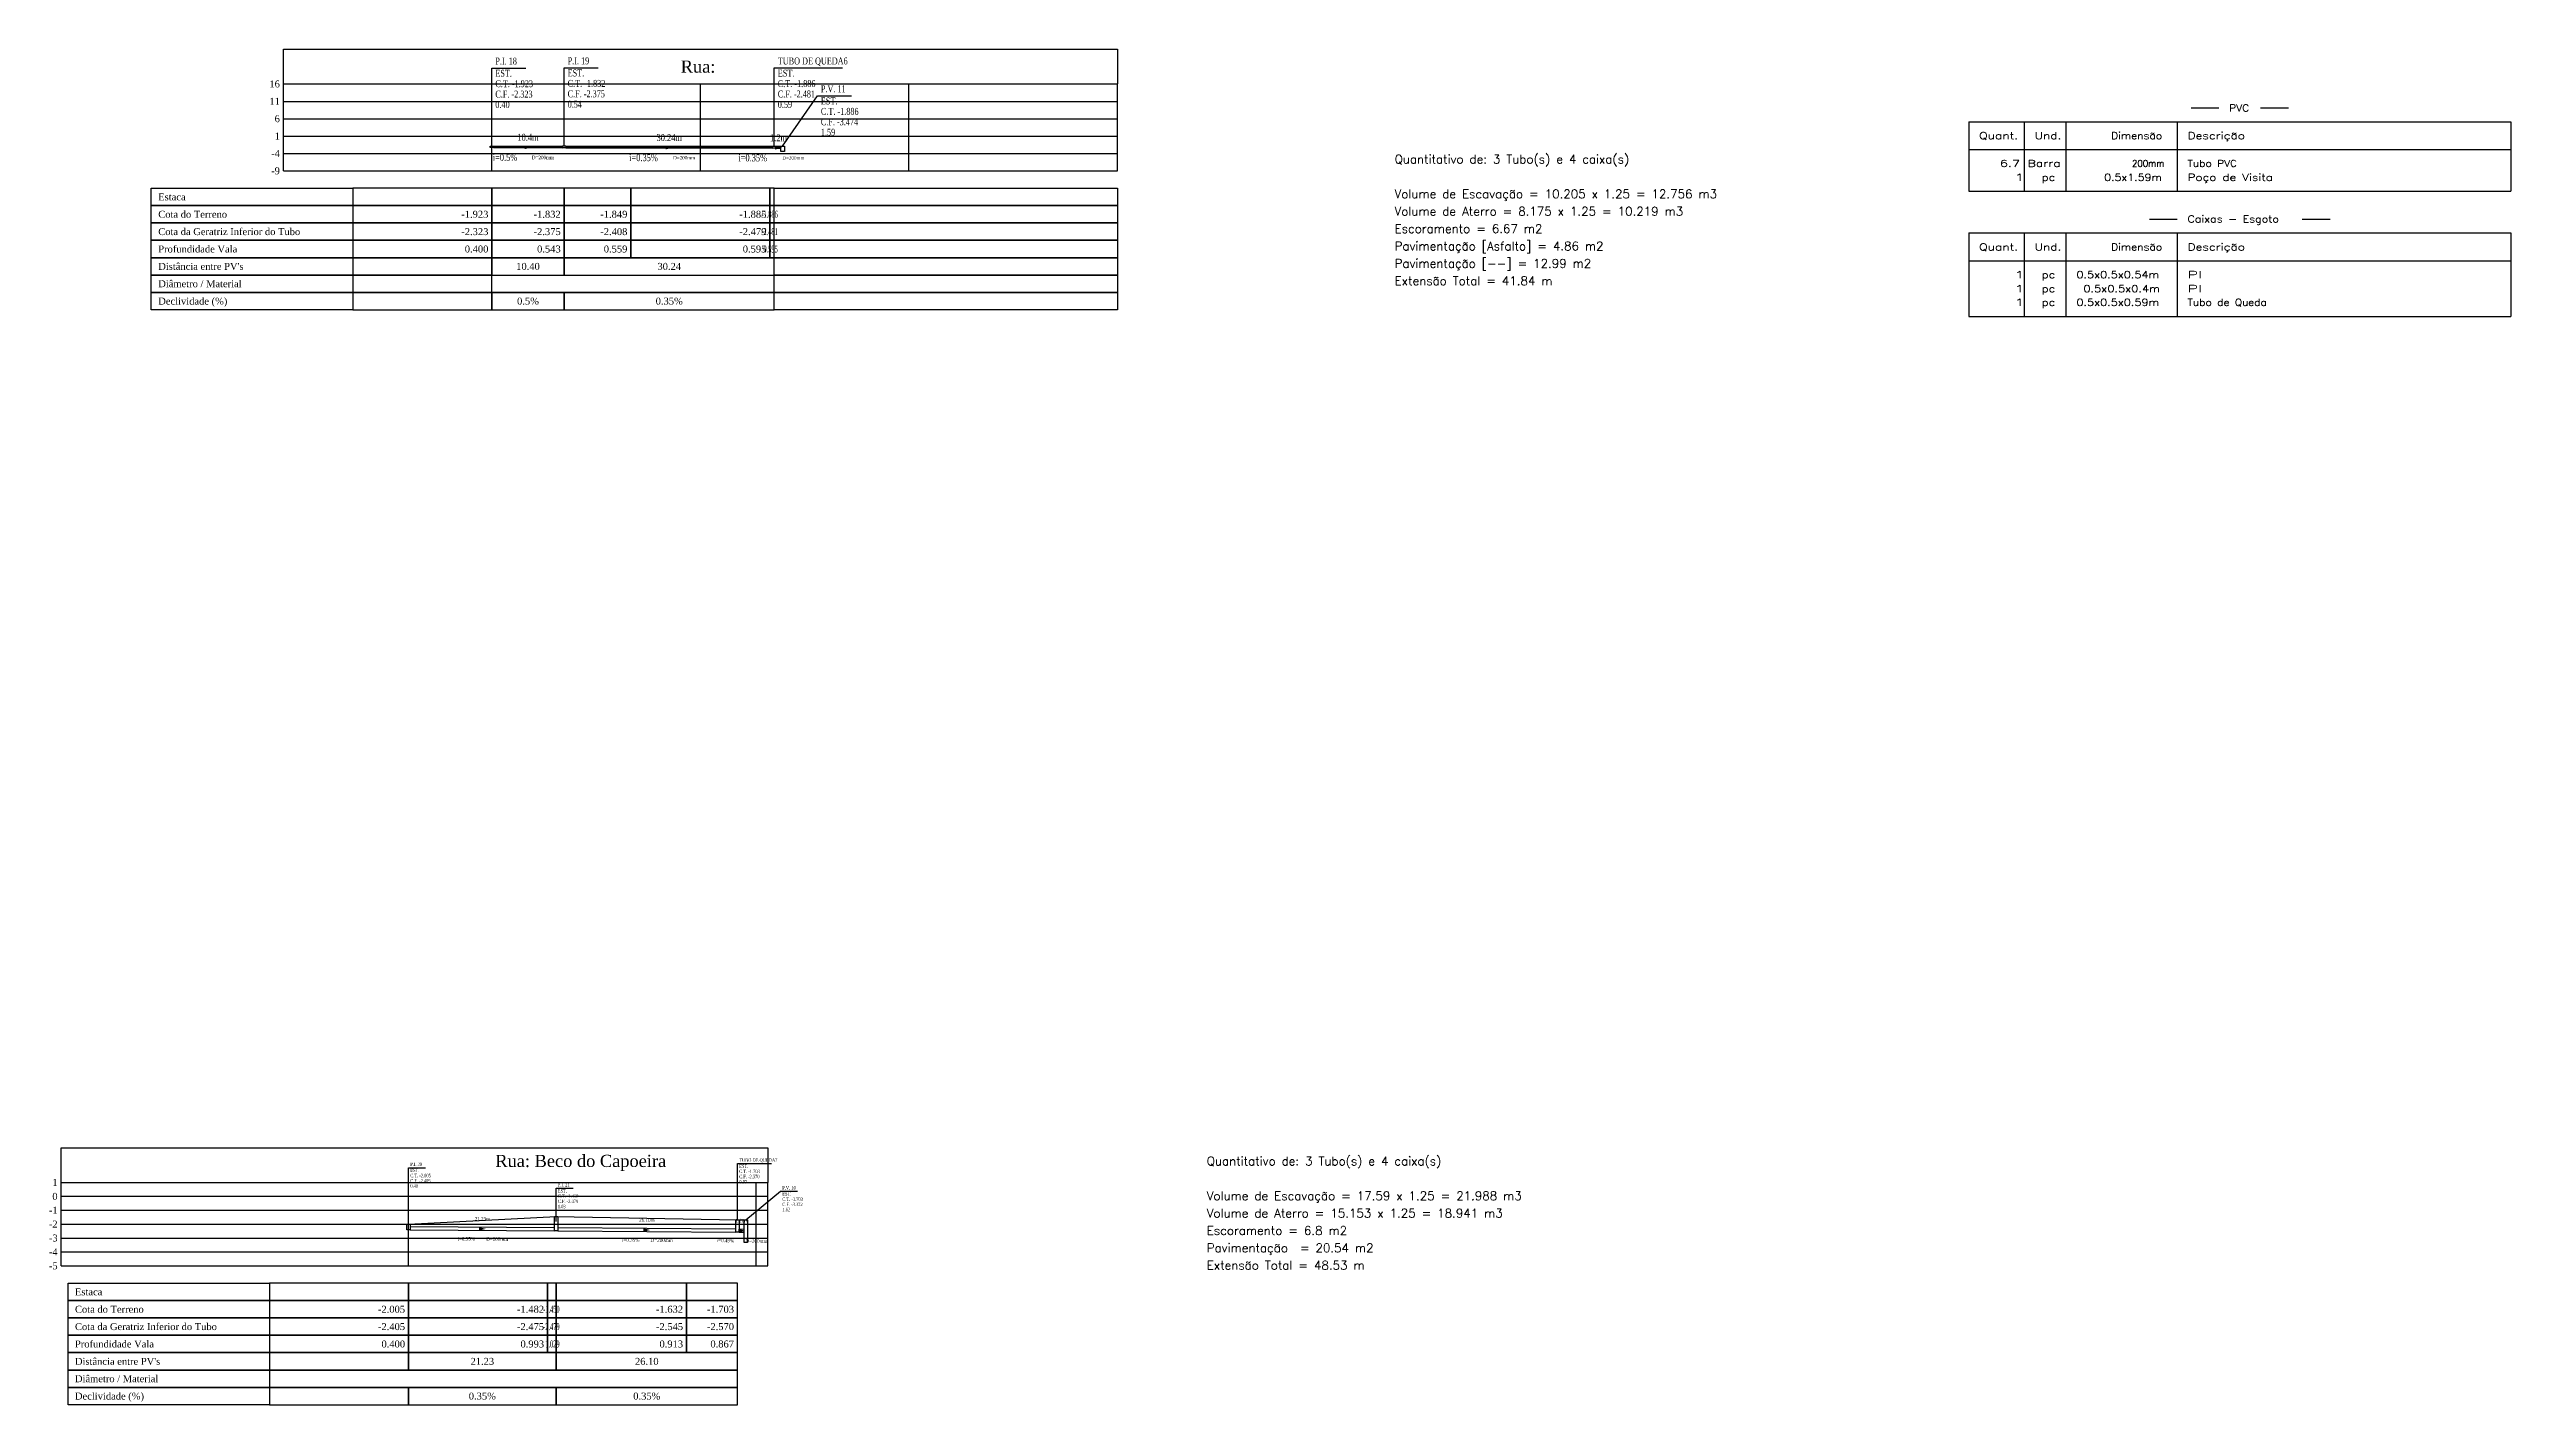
# Model space of a CAD drawing. Extents: x -44 to 14114764, y -20 to 289527804.
# Drawn here: x 359154.9 to 359509.1, y 7351194.4 to 7351389.5 of the extents above; entities that cross this region are included whole.
import ezdxf
from ezdxf.enums import TextEntityAlignment as Align

# ---------------------------------------------------------------- set-up
doc = ezdxf.new("R2010")
doc.units = 0
for name, color, linetype in [('Layer2', 7, 'Continuous'), ('LISTAGEM_LINHA', 7, 'Continuous'), ('LISTAGEM_TEXTO', 7, 'Continuous'), ('PS_IND_COMPRIMENTO', 7, 'Continuous'), ('PS_IND_DIAMETRO', 7, 'Continuous'), ('PS_IND_FLUXO', 3, 'Continuous'), ('PS_IND_INCLINACAO', 7, 'Continuous'), ('PS_PERFIL_CAIXAS', 7, 'Continuous'), ('PS_PERFIL_COTA_LIN', 7, 'Continuous'), ('PS_PERFIL_COTA_TXT', 5, 'Continuous'), ('PS_PERFIL_GRADE', 8, 'Continuous'), ('PS_PERFIL_TERRENO', 3, 'Continuous'), ('PS_PERFIL_TITULOS', 5, 'Continuous'), ('PS_PERFIL_TUBO', 7, 'Continuous'), ('PS_PONTOS_IDENTIFICACAO_LIN', 7, 'Continuous'), ('PS_PONTOS_IDENTIFICACAO_TXT', 7, 'Continuous')]:
    doc.layers.add(name, color=color, linetype=linetype)
doc.styles.add('ROMANS', font='ROMANS.shx', dxfattribs={"height": 2})
doc.styles.get("Standard").update_dxf_attribs({"font": 'times.ttf'})

# ---------------------------------------------------------------- blocks, each defined once
blk = doc.blocks.new('*U1879')
at = {"layer": 'PS_PERFIL_GRADE', "linetype": 'Continuous'}
for p, q in [((0, 0), (0, 12.5)), ((0, 12.5), (120, 12.5)), ((30, 0), (30, 12.5)), ((60, 0), (60, 12.5)), ((90, 0), (90, 12.5)), ((120, 0), (120, 12.5)), ((0, 10), (120, 10)), ((0, 7.5), (120, 7.5)), ((0, 5), (120, 5)), ((0, 2.5), (120, 2.5)), ((0, 0), (120, 0))]:
    blk.add_line(p, q, dxfattribs=at)
blk.add_lwpolyline([(0, 12.5), (0, 17.5), (120, 17.5), (120, 12.5)], dxfattribs=at)
at = {"layer": 'PS_PERFIL_GRADE'}
for s, p in [('16', (-0.5, 12.5)), ('11', (-0.5, 10)), ('6', (-0.5, 7.5)), ('1', (-0.5, 5)), ('-4', (-0.5, 2.5)), ('-9', (-0.5, 0))]:
    blk.add_text(s, height=1, dxfattribs=at).set_placement(p, align=Align.MIDDLE_RIGHT)

msp = doc.modelspace()

# ---------------------------------------------------------------- linework, layer by layer
at = {"layer": 'LISTAGEM_LINHA'}
for p, q in [((359463.058, 7351381.07), (359467.058, 7351381.07)), ((359473.058, 7351381.07), (359477.058, 7351381.07)), ((359431.058, 7351379.07), (359509.058, 7351379.07)), ((359431.058, 7351379.07), (359431.058, 7351369.07)), ((359439.058, 7351379.07), (359439.058, 7351369.07)), ((359445.058, 7351379.07), (359445.058, 7351369.07)), ((359461.058, 7351379.07), (359461.058, 7351369.07)), ((359509.058, 7351379.07), (359509.058, 7351369.07)), ((359431.058, 7351375.07), (359509.058, 7351375.07)), ((359431.058, 7351369.07), (359509.058, 7351369.07)), ((359431.058, 7351363.07), (359509.058, 7351363.07)), ((359431.058, 7351363.07), (359431.058, 7351351.07)), ((359439.058, 7351363.07), (359439.058, 7351351.07)), ((359445.058, 7351363.07), (359445.058, 7351351.07)), ((359457.058, 7351365.07), (359461.058, 7351365.07)), ((359461.058, 7351363.07), (359461.058, 7351351.07)), ((359479.058, 7351365.07), (359483.058, 7351365.07)), ((359509.058, 7351363.07), (359509.058, 7351351.07)), ((359431.058, 7351359.07), (359509.058, 7351359.07)), ((359431.058, 7351351.07), (359509.058, 7351351.07))]:
    msp.add_line(p, q, dxfattribs=at)
at = {"layer": 'PS_IND_FLUXO'}
for points in [[(359223.265, 7351375.39, 0.5, 0, 0), (359224.265, 7351375.388, 0, 0, 0)], [(359243.586, 7351375.35, 0.5, 0, 0), (359244.586, 7351375.349, 0, 0, 0)], [(359259.304, 7351375.323, 0.5, 0, 0), (359260.304, 7351375.32, 0, 0, 0)], [(359216.692, 7351219.751, 0.5, 0, 0), (359217.692, 7351219.744, 0, 0, 0)], [(359240.357, 7351219.585, 0.5, 0, 0), (359241.357, 7351219.578, 0, 0, 0)], [(359254.007, 7351219.493, 0.5, 0, 0), (359255.007, 7351219.476, 0, 0, 0)]]:
    msp.add_lwpolyline(points, format="xyseb", dxfattribs=at)
at = {"layer": 'PS_PERFIL_CAIXAS', "linetype": 'Continuous'}
for points in [[(359218.313, 7351375.552), (359218.813, 7351375.552), (359218.813, 7351375.352), (359218.313, 7351375.352)], [(359228.717, 7351375.598), (359229.217, 7351375.598), (359229.217, 7351375.326), (359228.717, 7351375.326)], [(359258.954, 7351375.57), (359259.454, 7351375.57), (359259.454, 7351375.273), (359258.954, 7351375.273)], [(359260.154, 7351375.57), (359260.654, 7351375.57), (359260.654, 7351374.777), (359260.154, 7351374.777)], [(359206.327, 7351220.422), (359206.827, 7351220.422), (359206.827, 7351219.622), (359206.327, 7351219.622)], [(359227.557, 7351221.531), (359228.057, 7351221.531), (359228.057, 7351219.473), (359227.557, 7351219.473)], [(359253.657, 7351221.025), (359254.157, 7351221.025), (359254.157, 7351219.291), (359253.657, 7351219.291)], [(359254.857, 7351221.025), (359255.357, 7351221.025), (359255.357, 7351217.786), (359254.857, 7351217.786)]]:
    msp.add_lwpolyline(points, close=True, dxfattribs=at)
at = {"layer": 'PS_PERFIL_COTA_LIN', "linetype": 'Continuous'}
for points in [[(359198.563, 7351369.513), (359198.563, 7351367.013), (359169.563, 7351367.013), (359169.563, 7351369.513)], [(359198.563, 7351369.513), (359198.563, 7351367.013), (359218.563, 7351367.013), (359218.563, 7351369.513)], [(359218.563, 7351369.513), (359218.563, 7351367.013), (359228.967, 7351367.013), (359228.967, 7351369.513)], [(359228.967, 7351369.513), (359228.967, 7351367.013), (359238.563, 7351367.013), (359238.563, 7351369.513)], [(359238.563, 7351369.513), (359238.563, 7351367.013), (359258.563, 7351367.013), (359258.563, 7351369.513)], [(359258.563, 7351369.513), (359258.563, 7351367.013), (359259.204, 7351367.013), (359259.204, 7351369.513)], [(359308.563, 7351369.513), (359308.563, 7351367.013), (359259.204, 7351367.013), (359259.204, 7351369.513)], [(359198.563, 7351367.013), (359198.563, 7351364.513), (359169.563, 7351364.513), (359169.563, 7351367.013)], [(359198.563, 7351367.013), (359198.563, 7351364.513), (359218.563, 7351364.513), (359218.563, 7351367.013)], [(359218.563, 7351367.013), (359218.563, 7351364.513), (359228.967, 7351364.513), (359228.967, 7351367.013)], [(359228.967, 7351367.013), (359228.967, 7351364.513), (359238.563, 7351364.513), (359238.563, 7351367.013)], [(359238.563, 7351367.013), (359238.563, 7351364.513), (359258.563, 7351364.513), (359258.563, 7351367.013)], [(359258.563, 7351367.013), (359258.563, 7351364.513), (359259.204, 7351364.513), (359259.204, 7351367.013)], [(359308.563, 7351367.013), (359308.563, 7351364.513), (359259.204, 7351364.513), (359259.204, 7351367.013)], [(359198.563, 7351364.513), (359198.563, 7351362.013), (359169.563, 7351362.013), (359169.563, 7351364.513)], [(359198.563, 7351362.013), (359198.563, 7351359.513), (359169.563, 7351359.513), (359169.563, 7351362.013)], [(359198.563, 7351364.513), (359198.563, 7351362.013), (359218.563, 7351362.013), (359218.563, 7351364.513)], [(359198.563, 7351362.013), (359198.563, 7351359.513), (359218.563, 7351359.513), (359218.563, 7351362.013)], [(359218.563, 7351364.513), (359218.563, 7351362.013), (359228.967, 7351362.013), (359228.967, 7351364.513)], [(359218.563, 7351362.013), (359218.563, 7351359.513), (359228.967, 7351359.513), (359228.967, 7351362.013)], [(359228.967, 7351364.513), (359228.967, 7351362.013), (359238.563, 7351362.013), (359238.563, 7351364.513)], [(359228.967, 7351362.013), (359228.967, 7351359.513), (359238.563, 7351359.513), (359238.563, 7351362.013)], [(359238.563, 7351364.513), (359238.563, 7351362.013), (359258.563, 7351362.013), (359258.563, 7351364.513)], [(359238.563, 7351362.013), (359238.563, 7351359.513), (359258.563, 7351359.513), (359258.563, 7351362.013)], [(359258.563, 7351364.513), (359258.563, 7351362.013), (359259.204, 7351362.013), (359259.204, 7351364.513)], [(359258.563, 7351362.013), (359258.563, 7351359.513), (359259.204, 7351359.513), (359259.204, 7351362.013)], [(359308.563, 7351364.513), (359308.563, 7351362.013), (359259.204, 7351362.013), (359259.204, 7351364.513)], [(359308.563, 7351362.013), (359308.563, 7351359.513), (359259.204, 7351359.513), (359259.204, 7351362.013)], [(359198.563, 7351359.513), (359198.563, 7351357.013), (359169.563, 7351357.013), (359169.563, 7351359.513)], [(359198.563, 7351359.513), (359198.563, 7351357.013), (359218.563, 7351357.013), (359218.563, 7351359.513)], [(359218.563, 7351359.513), (359218.563, 7351357.013), (359228.967, 7351357.013), (359228.967, 7351359.513)], [(359228.967, 7351359.513), (359228.967, 7351357.013), (359259.204, 7351357.013), (359259.204, 7351359.513)], [(359308.563, 7351359.513), (359308.563, 7351357.013), (359259.204, 7351357.013), (359259.204, 7351359.513)], [(359198.563, 7351357.013), (359198.563, 7351354.513), (359169.563, 7351354.513), (359169.563, 7351357.013)], [(359198.563, 7351357.013), (359198.563, 7351354.513), (359218.563, 7351354.513), (359218.563, 7351357.013)], [(359308.563, 7351357.013), (359308.563, 7351354.513), (359259.204, 7351354.513), (359259.204, 7351357.013)], [(359198.563, 7351354.513), (359198.563, 7351352.013), (359169.563, 7351352.013), (359169.563, 7351354.513)], [(359198.563, 7351354.513), (359198.563, 7351352.013), (359218.563, 7351352.013), (359218.563, 7351354.513)], [(359218.563, 7351354.513), (359218.563, 7351352.013), (359228.967, 7351352.013), (359228.967, 7351354.513)], [(359228.967, 7351354.513), (359228.967, 7351352.013), (359259.204, 7351352.013), (359259.204, 7351354.513)], [(359308.563, 7351354.513), (359308.563, 7351352.013), (359259.204, 7351352.013), (359259.204, 7351354.513)], [(359186.577, 7351211.931), (359186.577, 7351209.431), (359157.577, 7351209.431), (359157.577, 7351211.931)], [(359186.577, 7351209.431), (359186.577, 7351206.931), (359157.577, 7351206.931), (359157.577, 7351209.431)], [(359186.577, 7351211.931), (359186.577, 7351209.431), (359206.577, 7351209.431), (359206.577, 7351211.931)], [(359186.577, 7351209.431), (359186.577, 7351206.931), (359206.577, 7351206.931), (359206.577, 7351209.431)], [(359206.577, 7351211.931), (359206.577, 7351209.431), (359226.577, 7351209.431), (359226.577, 7351211.931)], [(359206.577, 7351209.431), (359206.577, 7351206.931), (359226.577, 7351206.931), (359226.577, 7351209.431)], [(359226.577, 7351211.931), (359226.577, 7351209.431), (359227.807, 7351209.431), (359227.807, 7351211.931)], [(359226.577, 7351209.431), (359226.577, 7351206.931), (359227.807, 7351206.931), (359227.807, 7351209.431)], [(359227.807, 7351211.931), (359227.807, 7351209.431), (359246.577, 7351209.431), (359246.577, 7351211.931)], [(359227.807, 7351209.431), (359227.807, 7351206.931), (359246.577, 7351206.931), (359246.577, 7351209.431)], [(359246.577, 7351211.931), (359246.577, 7351209.431), (359253.907, 7351209.431), (359253.907, 7351211.931)], [(359246.577, 7351209.431), (359246.577, 7351206.931), (359253.907, 7351206.931), (359253.907, 7351209.431)], [(359186.577, 7351206.931), (359186.577, 7351204.431), (359157.577, 7351204.431), (359157.577, 7351206.931)], [(359186.577, 7351206.931), (359186.577, 7351204.431), (359206.577, 7351204.431), (359206.577, 7351206.931)], [(359206.577, 7351206.931), (359206.577, 7351204.431), (359226.577, 7351204.431), (359226.577, 7351206.931)], [(359226.577, 7351206.931), (359226.577, 7351204.431), (359227.807, 7351204.431), (359227.807, 7351206.931)], [(359227.807, 7351206.931), (359227.807, 7351204.431), (359246.577, 7351204.431), (359246.577, 7351206.931)], [(359246.577, 7351206.931), (359246.577, 7351204.431), (359253.907, 7351204.431), (359253.907, 7351206.931)], [(359186.577, 7351204.431), (359186.577, 7351201.931), (359157.577, 7351201.931), (359157.577, 7351204.431)], [(359186.577, 7351204.431), (359186.577, 7351201.931), (359206.577, 7351201.931), (359206.577, 7351204.431)], [(359206.577, 7351204.431), (359206.577, 7351201.931), (359226.577, 7351201.931), (359226.577, 7351204.431)], [(359226.577, 7351204.431), (359226.577, 7351201.931), (359227.807, 7351201.931), (359227.807, 7351204.431)], [(359227.807, 7351204.431), (359227.807, 7351201.931), (359246.577, 7351201.931), (359246.577, 7351204.431)], [(359246.577, 7351204.431), (359246.577, 7351201.931), (359253.907, 7351201.931), (359253.907, 7351204.431)], [(359186.577, 7351201.931), (359186.577, 7351199.431), (359157.577, 7351199.431), (359157.577, 7351201.931)], [(359186.577, 7351199.431), (359186.577, 7351196.931), (359157.577, 7351196.931), (359157.577, 7351199.431)], [(359186.577, 7351201.931), (359186.577, 7351199.431), (359206.577, 7351199.431), (359206.577, 7351201.931)], [(359186.577, 7351199.431), (359186.577, 7351196.931), (359253.907, 7351196.931), (359253.907, 7351199.431)], [(359206.577, 7351201.931), (359206.577, 7351199.431), (359227.807, 7351199.431), (359227.807, 7351201.931)], [(359227.807, 7351201.931), (359227.807, 7351199.431), (359253.907, 7351199.431), (359253.907, 7351201.931)], [(359186.577, 7351196.931), (359186.577, 7351194.431), (359157.577, 7351194.431), (359157.577, 7351196.931)], [(359186.577, 7351196.931), (359186.577, 7351194.431), (359206.577, 7351194.431), (359206.577, 7351196.931)], [(359206.577, 7351196.931), (359206.577, 7351194.431), (359227.807, 7351194.431), (359227.807, 7351196.931)], [(359227.807, 7351196.931), (359227.807, 7351194.431), (359253.907, 7351194.431), (359253.907, 7351196.931)]]:
    msp.add_lwpolyline(points, close=True, dxfattribs=at)
for points in [[(359218.563, 7351359.513), (359228.967, 7351359.513)], [(359238.563, 7351359.513), (359258.563, 7351359.513)], [(359258.563, 7351359.513), (359259.204, 7351359.513)], [(359198.563, 7351357.013), (359218.563, 7351357.013)], [(359218.563, 7351357.013), (359228.967, 7351357.013)], [(359218.563, 7351357.013), (359228.967, 7351357.013)], [(359228.967, 7351357.013), (359238.563, 7351357.013)], [(359238.563, 7351357.013), (359258.563, 7351357.013)], [(359238.563, 7351357.013), (359258.563, 7351357.013)], [(359258.563, 7351357.013), (359259.204, 7351357.013)], [(359258.563, 7351357.013), (359259.204, 7351357.013)], [(359198.563, 7351354.513), (359218.563, 7351354.513)], [(359218.563, 7351354.513), (359228.967, 7351354.513)], [(359218.563, 7351354.513), (359228.967, 7351354.513)], [(359218.563, 7351352.013), (359228.967, 7351352.013)], [(359228.967, 7351354.513), (359238.563, 7351354.513)], [(359238.563, 7351354.513), (359258.563, 7351354.513)], [(359238.563, 7351354.513), (359258.563, 7351354.513)], [(359238.563, 7351352.013), (359258.563, 7351352.013)], [(359258.563, 7351354.513), (359259.204, 7351354.513)], [(359258.563, 7351354.513), (359259.204, 7351354.513)], [(359258.563, 7351352.013), (359259.204, 7351352.013)], [(359186.577, 7351199.431), (359206.577, 7351199.431)], [(359206.577, 7351201.931), (359226.577, 7351201.931)], [(359206.577, 7351199.431), (359226.577, 7351199.431)], [(359206.577, 7351199.431), (359226.577, 7351199.431)], [(359226.577, 7351201.931), (359227.807, 7351201.931)], [(359226.577, 7351199.431), (359227.807, 7351199.431)], [(359226.577, 7351199.431), (359227.807, 7351199.431)], [(359227.807, 7351199.431), (359246.577, 7351199.431)], [(359246.577, 7351201.931), (359253.907, 7351201.931)], [(359246.577, 7351199.431), (359253.907, 7351199.431)], [(359246.577, 7351199.431), (359253.907, 7351199.431)], [(359186.577, 7351196.931), (359206.577, 7351196.931)], [(359206.577, 7351196.931), (359226.577, 7351196.931)], [(359206.577, 7351196.931), (359226.577, 7351196.931)], [(359226.577, 7351196.931), (359227.807, 7351196.931)], [(359226.577, 7351196.931), (359227.807, 7351196.931)], [(359227.807, 7351196.931), (359246.577, 7351196.931)], [(359246.577, 7351196.931), (359253.907, 7351196.931)], [(359246.577, 7351196.931), (359253.907, 7351196.931)], [(359206.577, 7351194.431), (359226.577, 7351194.431)], [(359226.577, 7351194.431), (359227.807, 7351194.431)], [(359246.577, 7351194.431), (359253.907, 7351194.431)]]:
    msp.add_lwpolyline(points, dxfattribs=at)
at = {"layer": 'PS_PERFIL_GRADE', "linetype": 'Continuous'}
for p, q in [((359156.577, 7351214.431), (359156.577, 7351226.431)), ((359156.577, 7351226.431), (359258.291, 7351226.431)), ((359156.577, 7351224.431), (359258.291, 7351224.431)), ((359206.577, 7351214.431), (359206.577, 7351226.431)), ((359256.577, 7351214.431), (359256.577, 7351226.431)), ((359258.291, 7351214.431), (359258.291, 7351226.431)), ((359156.577, 7351222.431), (359258.291, 7351222.431)), ((359156.577, 7351220.431), (359258.291, 7351220.431)), ((359156.577, 7351218.431), (359258.291, 7351218.431)), ((359156.577, 7351216.431), (359258.291, 7351216.431)), ((359156.577, 7351214.431), (359258.291, 7351214.431))]:
    msp.add_line(p, q, dxfattribs=at)
msp.add_lwpolyline([(359156.577, 7351226.431), (359156.577, 7351231.431), (359258.291, 7351231.431), (359258.291, 7351226.431)], dxfattribs=at)
at = {"layer": 'PS_PERFIL_TERRENO', "linetype": 'Continuous'}
for points in [[(359218.563, 7351375.552), (359228.967, 7351375.598), (359259.204, 7351375.57), (359260.404, 7351375.57)], [(359206.577, 7351220.422), (359227.807, 7351221.531), (359253.907, 7351221.025), (359255.107, 7351221.025)]]:
    msp.add_lwpolyline(points, dxfattribs=at)
at = {"layer": 'PS_PERFIL_TUBO', "linetype": 'Continuous'}
for points in [[(359218.813, 7351375.352), (359228.717, 7351375.326), (359228.717, 7351375.426), (359218.813, 7351375.452)], [(359229.217, 7351375.326), (359258.954, 7351375.273), (359258.954, 7351375.373), (359229.217, 7351375.426)], [(359259.454, 7351375.273), (359260.154, 7351375.271), (359260.154, 7351375.371), (359259.454, 7351375.373)], [(359206.827, 7351219.622), (359227.557, 7351219.473), (359227.557, 7351219.873), (359206.827, 7351220.022)], [(359228.057, 7351219.473), (359253.657, 7351219.291), (359253.657, 7351219.691), (359228.057, 7351219.873)], [(359254.157, 7351219.291), (359254.857, 7351219.279), (359254.857, 7351219.679), (359254.157, 7351219.691)]]:
    msp.add_lwpolyline(points, close=True, dxfattribs=at)
at = {"layer": 'PS_PONTOS_IDENTIFICACAO_LIN', "linetype": 'Continuous'}
for points in [[(359218.563, 7351375.552), (359218.563, 7351386.802), (359223.463, 7351386.802)], [(359228.967, 7351375.598), (359228.967, 7351386.848), (359233.867, 7351386.848)], [(359259.204, 7351375.57), (359259.204, 7351386.82), (359269.004, 7351386.82)], [(359260.404, 7351375.57), (359265.404, 7351382.82), (359270.304, 7351382.82)], [(359206.577, 7351220.422), (359206.577, 7351228.547), (359209.027, 7351228.547)], [(359253.907, 7351221.025), (359253.907, 7351229.15), (359258.807, 7351229.15)], [(359227.807, 7351220.823), (359227.807, 7351225.593), (359230.257, 7351225.593)], [(359255.107, 7351221.025), (359260.107, 7351225.15), (359262.557, 7351225.15)]]:
    msp.add_lwpolyline(points, dxfattribs=at)

# ---------------------------------------------------------------- block references
at = {"layer": 'PS_PERFIL_GRADE'}
msp.add_blockref('*U1879', (359188.563, 7351372.013), dxfattribs=at)

# ---------------------------------------------------------------- texts
at = {"layer": 'Layer2', "color": 7, "style": 'ROMANS'}
for s, p in [('Quantitativo de: 3 Tubo(s) e 4 caixa(s)', (359321.429, 7351228.879)), ('Volume de Escavação = 17.59 x 1.25 = 21.988 m3', (359321.429, 7351223.879)), ('Volume de Aterro = 15.153 x 1.25 = 18.941 m3', (359321.429, 7351221.379)), ('Escoramento = 6.8 m2', (359321.429, 7351218.879)), ('Pavimentação  = 20.54 m2', (359321.429, 7351216.379)), ('Extensão Total = 48.53 m', (359321.429, 7351213.879))]:
    msp.add_text(s, height=1.25, dxfattribs=at).set_placement(p)
at = {"layer": 'LISTAGEM_TEXTO', "style": 'ROMANS'}
for s, width, p in [('PVC', 1.105263, (359468.558, 7351380.57)), ('Quant.', 1.298969, (359432.558, 7351376.57)), ('Und.', 1.272727, (359440.558, 7351376.57)), ('Dimensão', 1.135135, (359451.558, 7351376.57)), ('Descrição', 1.277027, (359462.558, 7351376.57)), ('6.7', 1.340426, (359435.558, 7351372.57)), ('Barra', 1.296296, (359439.558, 7351372.57)), ('200mm', 0.905172, (359454.558, 7351372.57)), ('Tubo PVC', 1.112583, (359462.558, 7351372.57)), ('1', 1.909091, (359437.558, 7351370.57)), ('pc', 1.235294, (359441.558, 7351370.57)), ('0.5x1.59m', 1.159509, (359450.558, 7351370.57)), ('Poço de Visita', 1.25641, (359462.558, 7351370.57)), ('Caixas - Esgoto', 1.162362, (359462.558, 7351364.57)), ('Dimensão', 1.135135, (359451.558, 7351360.57)), ('Descrição', 1.277027, (359462.558, 7351360.57)), ('Quant.', 1.298969, (359432.558, 7351360.57)), ('Und.', 1.272727, (359440.558, 7351360.57)), ('1', 1.909091, (359437.558, 7351356.57)), ('1', 1.909091, (359437.558, 7351354.57)), ('pc', 1.235294, (359441.558, 7351356.57)), ('pc', 1.235294, (359441.558, 7351354.57)), ('0.5x0.5x0.54m', 1.186957, (359446.558, 7351356.57)), ('0.5x0.5x0.4m', 1.2, (359447.558, 7351354.57)), ('PI', 1.68, (359462.558, 7351356.57)), ('PI', 1.68, (359462.558, 7351354.57)), ('1', 1.909091, (359437.558, 7351352.57)), ('pc', 1.235294, (359441.558, 7351352.57)), ('0.5x0.5x0.59m', 1.186957, (359446.558, 7351352.57)), ('Tubo de Queda', 1.114286, (359462.558, 7351352.57))]:
    msp.add_text(s, height=1, dxfattribs=dict(at, width=width)).set_placement(p)
at = {"layer": 'LISTAGEM_TEXTO', "color": 7, "style": 'ROMANS'}
for s, p in [('Quantitativo de: 3 Tubo(s) e 4 caixa(s)', (359348.463, 7351373.062)), ('Volume de Escavação = 10.205 x 1.25 = 12.756 m3', (359348.463, 7351368.062)), ('Volume de Aterro = 8.175 x 1.25 = 10.219 m3', (359348.463, 7351365.562)), ('Escoramento = 6.67 m2', (359348.463, 7351363.062)), ('Pavimentação [Asfalto] = 4.86 m2', (359348.463, 7351360.562)), ('Pavimentação [--] = 12.99 m2', (359348.463, 7351358.062)), ('Extensão Total = 41.84 m', (359348.463, 7351355.562))]:
    msp.add_text(s, height=1.25, dxfattribs=at).set_placement(p)
at = {"layer": 'PS_IND_COMPRIMENTO', "width": 0.8}
for s, height, rotation, p in [('10.4m', 1, 359.84959, (359223.769, 7351376.839)), ('30.24m', 1, 359.89808, (359244.088, 7351376.799)), ('1.2m', 1, 359.82811, (359259.809, 7351376.772)), ('21.23m', 0.5, 359.58928, (359217.202, 7351221.197)), ('26.10m', 0.5, 359.59133, (359240.867, 7351221.032)), ('1.20m', 0.5, 359.03425, (359254.531, 7351220.934))]:
    msp.add_text(s, height=height, rotation=rotation, dxfattribs=at).set_placement(p, align=Align.MIDDLE_CENTER)
at = {"layer": 'PS_IND_DIAMETRO', "width": 0.8}
for rotation, p in [(359.84959, (359225.911, 7351373.933)), (359.89808, (359246.233, 7351373.896)), (359.82811, (359261.95, 7351373.866)), (359.58928, (359219.331, 7351218.282)), (359.59133, (359242.996, 7351218.117)), (359.03425, (359256.632, 7351217.999))]:
    msp.add_text('D=200mm', height=0.5, rotation=rotation, dxfattribs=at).set_placement(p, align=Align.MIDDLE_CENTER)
at = {"layer": 'PS_IND_INCLINACAO', "width": 0.8}
for s, height, rotation, p in [('i=0.5%', 1, 359.84959, (359220.461, 7351373.948)), ('i=0.35%', 1, 359.89808, (359240.383, 7351373.906)), ('i=0.35%', 1, 359.82811, (359256.1, 7351373.883)), ('i=0.35%', 0.5, 359.58928, (359214.882, 7351218.314)), ('i=0.35%', 0.5, 359.59133, (359238.546, 7351218.148)), ('i=0.49%', 0.5, 359.03425, (359252.183, 7351218.074))]:
    msp.add_text(s, height=height, rotation=rotation, dxfattribs=at).set_placement(p, align=Align.MIDDLE_CENTER)
at = {"layer": 'PS_PERFIL_COTA_TXT'}
for s, p in [('Estaca', (359170.563, 7351368.263)), ('Cota do Terreno', (359170.563, 7351365.763)), ('Cota da Geratriz Inferior do Tubo', (359170.563, 7351363.263)), ('Profundidade Vala', (359170.563, 7351360.763)), ("Distância entre PV's", (359170.563, 7351358.263)), ('Diâmetro / Material', (359170.563, 7351355.763)), ('Declividade (%)', (359170.563, 7351353.263)), ('Estaca', (359158.577, 7351210.681)), ('Cota do Terreno', (359158.577, 7351208.181)), ('Cota da Geratriz Inferior do Tubo', (359158.577, 7351205.681)), ('Profundidade Vala', (359158.577, 7351203.181)), ("Distância entre PV's", (359158.577, 7351200.681)), ('Diâmetro / Material', (359158.577, 7351198.181)), ('Declividade (%)', (359158.577, 7351195.681))]:
    msp.add_text(s, height=1, dxfattribs=at).set_placement(p, align=Align.MIDDLE_LEFT)
for s, p in [('-1.923', (359218.063, 7351365.763)), ('-1.832', (359228.467, 7351365.763)), ('-1.849', (359238.063, 7351365.763)), ('-1.885', (359258.063, 7351365.763)), ('-2.323', (359218.063, 7351363.263)), ('-2.375', (359228.467, 7351363.263)), ('-2.408', (359238.063, 7351363.263)), ('-2.479', (359258.063, 7351363.263)), ('0.400', (359218.063, 7351360.763)), ('0.543', (359228.467, 7351360.763)), ('0.559', (359238.063, 7351360.763)), ('0.595', (359258.063, 7351360.763)), ('-2.005', (359206.077, 7351208.181)), ('-2.405', (359206.077, 7351205.681)), ('-1.482', (359226.077, 7351208.181)), ('-2.475', (359226.077, 7351205.681)), ('-1.632', (359246.077, 7351208.181)), ('-2.545', (359246.077, 7351205.681)), ('-1.703', (359253.407, 7351208.181)), ('-2.570', (359253.407, 7351205.681)), ('0.400', (359206.077, 7351203.181)), ('0.993', (359226.077, 7351203.181)), ('0.913', (359246.077, 7351203.181)), ('0.867', (359253.407, 7351203.181))]:
    msp.add_text(s, height=1, dxfattribs=at).set_placement(p, align=Align.MIDDLE_RIGHT)
at = {"layer": 'PS_PERFIL_COTA_TXT', "width": 0.5}
for s, p in [('-1.886', (359259.704, 7351365.763)), ('-2.481', (359259.704, 7351363.263)), ('0.595', (359259.704, 7351360.763)), ('-1.450', (359228.307, 7351208.181)), ('-2.479', (359228.307, 7351205.681)), ('1.029', (359228.307, 7351203.181))]:
    msp.add_text(s, height=1, dxfattribs=at).set_placement(p, align=Align.MIDDLE_RIGHT)
at = {"layer": 'PS_PERFIL_COTA_TXT'}
for s, p in [('10.40', (359223.765, 7351358.263)), ('30.24', (359244.086, 7351358.263)), ('0.5%', (359223.765, 7351353.263)), ('0.35%', (359244.086, 7351353.263)), ('21.23', (359217.192, 7351200.681)), ('26.10', (359240.857, 7351200.681)), ('0.35%', (359217.192, 7351195.681)), ('0.35%', (359240.857, 7351195.681))]:
    msp.add_text(s, height=1, dxfattribs=at).set_placement(p, align=Align.MIDDLE_CENTER)
at = {"layer": 'PS_PERFIL_GRADE'}
for s, p in [('0', (359156.077, 7351224.431)), ('1', (359156.077, 7351226.431)), ('-1', (359156.077, 7351222.431)), ('-2', (359156.077, 7351220.431)), ('-3', (359156.077, 7351218.431)), ('-4', (359156.077, 7351216.431)), ('-5', (359156.077, 7351214.431))]:
    msp.add_text(s, height=1, dxfattribs=at).set_placement(p, align=Align.MIDDLE_RIGHT)
at = {"layer": 'PS_PERFIL_TITULOS'}
for s, p in [('Rua: ', (359248.563, 7351387.013)), ('Rua: Beco do Capoeira ', (359231.686, 7351229.526))]:
    msp.add_text(s, height=1.75, dxfattribs=at).set_placement(p, align=Align.MIDDLE_CENTER)
at = {"layer": 'PS_PONTOS_IDENTIFICACAO_TXT', "width": 0.7}
for s, height, p in [('P.I. 18', 1, (359219.063, 7351387.302)), ('EST. ', 1, (359219.063, 7351385.552)), ('P.I. 19', 1, (359229.467, 7351387.348)), ('EST. ', 1, (359229.467, 7351385.598)), ('TUBO DE QUEDA6', 1, (359259.704, 7351387.32)), ('EST. ', 1, (359259.704, 7351385.57)), ('C.T. -1.923', 1, (359219.063, 7351384.052)), ('C.F. -2.323', 1, (359219.063, 7351382.552)), ('C.T. -1.832', 1, (359229.467, 7351384.098)), ('C.F. -2.375', 1, (359229.467, 7351382.598)), ('C.T. -1.886', 1, (359259.704, 7351384.07)), ('C.F. -2.481', 1, (359259.704, 7351382.57)), ('P.V. 11', 1, (359265.904, 7351383.32)), ('0.40', 1, (359219.063, 7351381.052)), ('0.54', 1, (359229.467, 7351381.098)), ('0.59', 1, (359259.704, 7351381.07)), ('EST. ', 1, (359265.904, 7351381.57)), ('C.T. -1.886', 1, (359265.904, 7351380.07)), ('C.F. -3.474', 1, (359265.904, 7351378.57)), ('1.59', 1, (359265.904, 7351377.07)), ('P.I. 20', 0.5, (359206.827, 7351228.797)), ('EST. ', 0.5, (359206.827, 7351227.922)), ('C.T. -2.005', 0.5, (359206.827, 7351227.172)), ('TUBO DE QUEDA7', 0.5, (359254.157, 7351229.4)), ('EST. ', 0.5, (359254.157, 7351228.525)), ('C.T. -1.703', 0.5, (359254.157, 7351227.775)), ('C.F. -2.570', 0.5, (359254.157, 7351227.025)), ('0.40', 0.5, (359206.827, 7351225.672)), ('C.F. -2.405', 0.5, (359206.827, 7351226.422)), ('P.I. 21', 0.5, (359228.057, 7351225.843)), ('EST. ', 0.5, (359228.057, 7351224.968)), ('C.T. -1.450', 0.5, (359228.057, 7351224.218)), ('C.F. -2.479', 0.5, (359228.057, 7351223.468)), ('0.87', 0.5, (359254.157, 7351226.275)), ('P.V. 10', 0.5, (359260.357, 7351225.4)), ('EST. ', 0.5, (359260.357, 7351224.525)), ('C.T. -1.703', 0.5, (359260.357, 7351223.775)), ('C.F. -3.322', 0.5, (359260.357, 7351223.025)), ('1.03', 0.5, (359228.057, 7351222.718)), ('1.62', 0.5, (359260.357, 7351222.275))]:
    msp.add_text(s, height=height, dxfattribs=at).set_placement(p)

doc.saveas('drawing.dxf')
